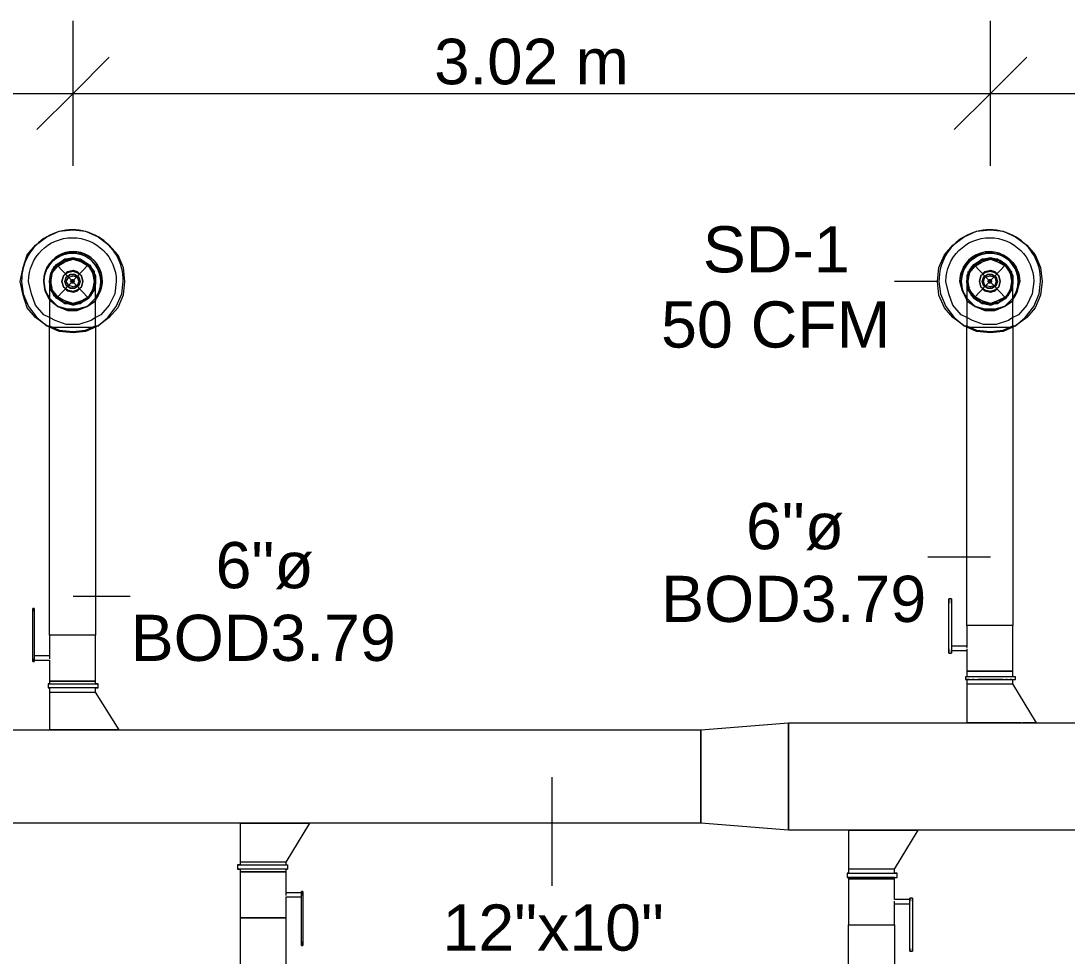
# Model space of a CAD drawing. Header units: metres. Extents: x -2 to 237, y -8 to 52.
# Drawn here: x 42.363 to 45.806, y 10.035 to 13.112 of the extents above; entities that cross this region are included whole.
import ezdxf

# ---------------------------------------------------------------- set-up
doc = ezdxf.new("R2010")
doc.units = ezdxf.units.M
doc.layers.add('HVAC - Ductos', color=5, linetype='Continuous', lineweight=0)
doc.layers.add('PDF4_Text', color=7, linetype='Continuous', lineweight=0)
doc.layers.add('PDF4_Geometry', color=7, linetype='Continuous', lineweight=0, true_color=0xaaaaaa)
doc.styles.add('PDF Helvetica', font='')
doc.styles.get('PDF Helvetica').set_extended_font_data('Helvetica')

msp = doc.modelspace()

# ---------------------------------------------------------------- linework, layer by layer
at = {"layer": 'HVAC - Ductos', "lineweight": 0}
for points in [[(42.5352, 12.635), (42.5352, 12.8733), (42.5352, 13.1116)], [(45.5545, 12.635), (45.5545, 12.8733), (45.5545, 13.1116)], [(42.6543, 12.9924), (42.5352, 12.8733), (42.4161, 12.7542)], [(45.6735, 12.9924), (45.5545, 12.8733), (45.4353, 12.7542)], [(42.2969, 12.8733), (45.5545, 12.8733), (47.0343, 12.8733), (49.9574, 12.8733), (52.5873, 12.8733)], [(42.4573, 12.2548), (42.4573, 12.2502), (42.4573, 12.2319), (42.4573, 12.1998), (42.4573, 12.1631), (42.4573, 12.1219), (42.4573, 12.1036), (42.4481, 12.1082), (42.4115, 12.1357), (42.3839, 12.1677), (42.3702, 12.2089), (42.3611, 12.2548), (42.3702, 12.3006), (42.3839, 12.3418), (42.4115, 12.3739), (42.4481, 12.4014), (42.4893, 12.4198), (42.5352, 12.4243), (42.5764, 12.4198), (42.6176, 12.4014), (42.6543, 12.3739), (42.6818, 12.3418), (42.7001, 12.3006), (42.7047, 12.2548), (42.7001, 12.2089), (42.6818, 12.1677), (42.6543, 12.1357), (42.6176, 12.1082), (42.6084, 12.1036), (42.6084, 12.1449), (42.6084, 12.1861), (42.6084, 12.2181), (42.6084, 12.2411), (42.6084, 12.2548)], [(45.4766, 12.2548), (45.4766, 12.2502), (45.4766, 12.2319), (45.4766, 12.1998), (45.4766, 12.1631), (45.4766, 12.1219), (45.4766, 12.1036), (45.4674, 12.1082), (45.4308, 12.1357), (45.4032, 12.1677), (45.3849, 12.2089), (45.3804, 12.2548), (45.3849, 12.3006), (45.4032, 12.3418), (45.4308, 12.3739), (45.4674, 12.4014), (45.5087, 12.4198), (45.5545, 12.4243), (45.5957, 12.4198), (45.6369, 12.4014), (45.6735, 12.3739), (45.7011, 12.3418), (45.7194, 12.3006), (45.724, 12.2548), (45.7194, 12.2089), (45.7011, 12.1677), (45.6735, 12.1357), (45.6369, 12.1082), (45.6278, 12.1036), (45.6278, 12.1449), (45.6278, 12.1861), (45.6278, 12.2181), (45.6278, 12.2411), (45.6278, 12.2548)], [(42.5672, 12.3235), (42.5856, 12.3097), (42.6039, 12.2869), (42.6039, 12.2823), (42.6084, 12.2548), (42.6039, 12.2823), (42.5856, 12.3097), (42.5626, 12.3235), (42.5352, 12.3327), (42.5031, 12.3235), (42.4802, 12.3097), (42.4619, 12.2823), (42.4573, 12.2548), (42.4619, 12.2823), (42.4664, 12.2869), (42.4802, 12.3052), (42.4985, 12.3189), (42.5123, 12.3281), (42.5352, 12.3281), (42.5535, 12.3281), (42.5718, 12.3189), (42.5535, 12.3281), (42.5352, 12.3327), (42.5581, 12.3281)], [(42.4573, 12.2502), (42.4573, 12.2548), (42.4619, 12.2731), (42.4664, 12.2915), (42.4802, 12.3097), (42.4939, 12.3189), (42.5123, 12.3281), (42.5352, 12.3327)], [(42.4664, 12.2869), (42.4619, 12.2823), (42.4664, 12.2869), (42.4664, 12.2915), (42.4802, 12.3097), (42.4939, 12.3189), (42.5031, 12.3235), (42.5077, 12.3281), (42.5031, 12.3235)], [(42.4664, 12.2869), (42.4802, 12.3097), (42.5031, 12.3235), (42.5077, 12.3235), (42.5352, 12.3281), (42.5581, 12.3235), (42.5626, 12.3235)], [(42.5077, 12.3281), (42.5306, 12.3327)], [(42.5581, 12.3235), (42.5535, 12.3281), (42.5352, 12.3327), (42.5123, 12.3281), (42.5077, 12.3235)], [(45.6278, 12.2502), (45.6278, 12.2548), (45.6232, 12.2365), (45.614, 12.2181), (45.6049, 12.2044), (45.6186, 12.2227), (45.6232, 12.2273), (45.6049, 12.1998), (45.5819, 12.1861), (45.5545, 12.1769), (45.5224, 12.1861), (45.4995, 12.1998), (45.4811, 12.2273), (45.4766, 12.2548), (45.4811, 12.2823), (45.4995, 12.3097), (45.5132, 12.3189), (45.5315, 12.3281), (45.5545, 12.3281), (45.5728, 12.3281), (45.5911, 12.3189), (45.5728, 12.3281), (45.5545, 12.3327), (45.5315, 12.3281), (45.5178, 12.3189), (45.4995, 12.3052), (45.4857, 12.2869), (45.4995, 12.3097), (45.5224, 12.3235), (45.4995, 12.3097), (45.4857, 12.2915), (45.4811, 12.2731), (45.4903, 12.2915), (45.4995, 12.3052)], [(45.5819, 12.1906), (45.6049, 12.2044), (45.5773, 12.1906), (45.5545, 12.1815), (45.5269, 12.1906), (45.5041, 12.2044), (45.4857, 12.2273), (45.4811, 12.2548), (45.4857, 12.2823), (45.5041, 12.3052), (45.5269, 12.3189), (45.5545, 12.3281), (45.5773, 12.3189), (45.6049, 12.3052), (45.6186, 12.2823), (45.6232, 12.2548), (45.6186, 12.2273), (45.6049, 12.2044), (45.5911, 12.1906), (45.5728, 12.1815), (45.5911, 12.1906), (45.6049, 12.1998), (45.6186, 12.2181), (45.6278, 12.2365), (45.6278, 12.2456)], [(45.4857, 12.2869), (45.4811, 12.2823), (45.4857, 12.2869), (45.4857, 12.2915), (45.4995, 12.3097), (45.5132, 12.3189), (45.5224, 12.3235), (45.5269, 12.3281), (45.5224, 12.3235)], [(45.5545, 12.3327), (45.5224, 12.3235), (45.5269, 12.3235), (45.5545, 12.3281), (45.5773, 12.3235), (45.5819, 12.3235), (45.5545, 12.3327), (45.5773, 12.3281)], [(45.5269, 12.3281), (45.5499, 12.3327)], [(45.5773, 12.3235), (45.5728, 12.3281), (45.5545, 12.3327), (45.5315, 12.3281), (45.5269, 12.3235)], [(42.4802, 12.3052), (42.471, 12.2915), (42.4619, 12.2731), (42.4619, 12.2548), (42.4619, 12.2365), (42.471, 12.2181), (42.4802, 12.2044), (42.4985, 12.1906), (42.5123, 12.1815), (42.5352, 12.1815), (42.5535, 12.1815), (42.5718, 12.1906), (42.5856, 12.2044), (42.5993, 12.2181), (42.5856, 12.1998), (42.6039, 12.2273), (42.6039, 12.2227)], [(42.4848, 12.3097), (42.5031, 12.3189)], [(42.5856, 12.3097), (42.5718, 12.3189), (42.5626, 12.3235)], [(42.5626, 12.3189), (42.5856, 12.3097), (42.5718, 12.3189), (42.5856, 12.3052)], [(42.5856, 12.3097), (42.5993, 12.2915), (42.6039, 12.2731), (42.6084, 12.2548), (42.6084, 12.2731), (42.5993, 12.2915), (42.5856, 12.3052), (42.5993, 12.2869)], [(42.5902, 12.3097), (42.5993, 12.2915), (42.6039, 12.2869), (42.6039, 12.2823), (42.6084, 12.2731), (42.6084, 12.2548), (42.6084, 12.2456)], [(45.5041, 12.3097), (45.5224, 12.3189)], [(45.5819, 12.3235), (45.6049, 12.3097), (45.6186, 12.2915), (45.6278, 12.2731), (45.6278, 12.2548), (45.6232, 12.2823), (45.6049, 12.3097)], [(45.6232, 12.2869), (45.6186, 12.2915), (45.6049, 12.3097), (45.5911, 12.3189), (45.5819, 12.3235)], [(45.5819, 12.3189), (45.6049, 12.3097), (45.5911, 12.3189), (45.6049, 12.3052)], [(45.6232, 12.2869), (45.6232, 12.2823), (45.6278, 12.2548), (45.6232, 12.2731), (45.614, 12.2915), (45.6049, 12.3052), (45.6186, 12.2869), (45.6049, 12.3097), (45.5865, 12.3235)], [(42.4619, 12.2823), (42.4619, 12.2731), (42.4573, 12.2548), (42.4573, 12.2456)], [(42.4664, 12.2319), (42.4619, 12.2548), (42.4664, 12.2777)], [(42.6039, 12.2869), (42.6039, 12.2823)], [(42.6039, 12.2777), (42.6084, 12.2548), (42.6039, 12.2319)], [(45.5224, 12.1906), (45.4995, 12.2044), (45.4857, 12.2227), (45.4811, 12.2273), (45.4766, 12.2548), (45.4811, 12.2823), (45.4811, 12.2869)], [(45.4811, 12.2823), (45.4766, 12.2731), (45.4766, 12.2548), (45.4766, 12.2456)], [(45.4857, 12.2319), (45.4766, 12.2548), (45.4857, 12.2777)], [(45.6232, 12.2823), (45.6186, 12.2869), (45.6232, 12.2823), (45.6278, 12.2731), (45.6278, 12.2548), (45.6278, 12.2456)], [(45.6232, 12.2777), (45.6278, 12.2548), (45.6232, 12.2319)], [(42.5031, 12.1906), (42.4802, 12.2044), (42.4664, 12.2227), (42.4619, 12.2273), (42.4573, 12.2548), (42.4619, 12.2273), (42.4802, 12.1998), (42.5031, 12.1861), (42.5352, 12.1769), (42.5535, 12.1815), (42.5718, 12.1906), (42.5856, 12.1998), (42.5626, 12.1861), (42.5352, 12.1769), (42.5123, 12.1815), (42.4939, 12.1906), (42.4802, 12.1998), (42.5031, 12.1861), (42.5077, 12.1815)], [(42.4573, 12.2456), (42.4619, 12.2365), (42.4664, 12.2181), (42.4802, 12.1998), (42.4619, 12.2273)], [(42.6039, 12.2273), (42.5856, 12.1998), (42.5626, 12.1861), (42.5352, 12.1769), (42.5031, 12.1861)], [(42.6084, 12.2502), (42.6084, 12.2548), (42.6039, 12.2365), (42.5993, 12.2181), (42.6084, 12.2365), (42.6084, 12.2456)], [(42.6084, 12.2548), (42.6039, 12.2273), (42.6084, 12.2548)], [(45.3804, 12.2548), (45.2383, 12.2548)], [(45.4766, 12.2502), (45.4766, 12.2548), (45.4811, 12.2365), (45.4903, 12.2181), (45.4995, 12.2044), (45.5178, 12.1906), (45.5315, 12.1815), (45.5545, 12.1815), (45.5728, 12.1815), (45.5545, 12.1769), (45.5819, 12.1861), (45.5773, 12.1815)], [(45.4766, 12.2456), (45.4766, 12.2365), (45.4857, 12.2181), (45.4995, 12.1998), (45.4811, 12.2273)], [(45.6232, 12.2273), (45.6049, 12.1998), (45.5819, 12.1861)], [(45.6278, 12.2548), (45.6232, 12.2273), (45.6278, 12.2548)], [(42.5993, 12.2227), (42.5856, 12.2044), (42.5626, 12.1906)], [(45.5269, 12.1815), (45.5224, 12.1861), (45.4995, 12.1998), (45.5132, 12.1906), (45.5315, 12.1815), (45.5545, 12.1769), (45.5224, 12.1861)], [(42.5581, 12.1861), (42.5352, 12.1815), (42.5077, 12.1861)], [(42.5672, 12.1861), (42.5626, 12.1861), (42.5581, 12.1815)], [(45.5773, 12.1861), (45.5545, 12.1815), (45.5269, 12.1861)], [(42.6084, 12.1357), (42.5948, 12.1265), (42.5535, 12.1127), (42.5123, 12.1127), (42.4756, 12.1265), (42.4573, 12.1357)], [(45.6278, 12.1357), (45.614, 12.1265), (45.5728, 12.1127), (45.5315, 12.1127), (45.4949, 12.1265), (45.4766, 12.1357)], [(42.4069, 11.1689), (42.4069, 11.0132), (42.4069, 11.0086), (42.4069, 11.004), (42.4069, 11.0086), (42.4069, 11.0132), (42.4069, 11.0086), (42.4573, 11.0086), (42.4573, 10.9398), (42.4619, 10.9398), (42.4664, 10.9398), (42.4802, 10.9398), (42.4939, 10.9398), (42.5123, 10.9398), (42.5352, 10.9398), (42.5535, 10.9398), (42.5718, 10.9398), (42.5856, 10.9398), (42.5993, 10.9398), (42.6084, 10.9398), (42.6084, 11.091), (42.5993, 11.091), (42.5856, 11.091), (42.5718, 11.091), (42.5535, 11.091), (42.5352, 11.091), (42.5123, 11.091), (42.4939, 11.091), (42.4802, 11.091), (42.4664, 11.091), (42.4619, 11.091), (42.4573, 11.091), (42.4573, 12.1036), (42.4619, 12.1036), (42.4664, 12.1036), (42.4802, 12.1036), (42.4939, 12.1036), (42.5123, 12.1036), (42.5352, 12.1036), (42.5535, 12.1036), (42.5718, 12.1036), (42.5856, 12.1036), (42.5993, 12.1036), (42.6084, 12.1036), (42.6084, 11.091), (42.5993, 11.091), (42.5856, 11.091), (42.5718, 11.091), (42.5535, 11.091), (42.5352, 11.091), (42.5123, 11.091), (42.4939, 11.091), (42.4802, 11.091), (42.4664, 11.091), (42.4619, 11.091), (42.4573, 11.091), (42.4573, 11.0223), (42.4069, 11.0223)], [(42.4573, 12.1082), (42.4893, 12.0944), (42.5352, 12.0898), (42.5764, 12.0944), (42.6084, 12.1082)], [(42.6084, 12.1036), (42.5764, 12.0898), (42.5352, 12.0852), (42.4893, 12.0898), (42.4573, 12.1036)], [(42.4573, 12.1036), (42.4619, 12.1036), (42.4664, 12.1036), (42.4802, 12.1036), (42.4939, 12.1036), (42.5123, 12.1036), (42.5352, 12.1036), (42.5535, 12.1036), (42.5718, 12.1036), (42.5856, 12.1036), (42.5993, 12.1036), (42.6084, 12.1036)], [(45.4262, 11.0453), (45.4262, 11.0407), (45.4766, 11.0407), (45.4766, 10.9719), (45.4811, 10.9719), (45.4857, 10.9719), (45.4995, 10.9719), (45.5132, 10.9719), (45.5315, 10.9719), (45.5545, 10.9719), (45.5728, 10.9719), (45.5911, 10.9719), (45.6049, 10.9719), (45.6186, 10.9719), (45.6278, 10.9719), (45.6278, 11.1231), (45.6186, 11.1231), (45.6049, 11.1231), (45.5911, 11.1231), (45.5728, 11.1231), (45.5545, 11.1231), (45.5315, 11.1231), (45.5132, 11.1231), (45.4995, 11.1231), (45.4857, 11.1231), (45.4811, 11.1231), (45.4766, 11.1231), (45.4766, 12.1036), (45.4811, 12.1036), (45.4857, 12.1036), (45.4995, 12.1036), (45.5132, 12.1036), (45.5315, 12.1036), (45.5545, 12.1036), (45.5728, 12.1036), (45.5911, 12.1036), (45.6049, 12.1036), (45.6186, 12.1036), (45.6278, 12.1036), (45.6278, 11.1231), (45.6186, 11.1231), (45.6049, 11.1231), (45.5911, 11.1231), (45.5728, 11.1231), (45.5545, 11.1231), (45.5315, 11.1231), (45.5132, 11.1231), (45.4995, 11.1231), (45.4857, 11.1231), (45.4811, 11.1231), (45.4766, 11.1231), (45.4766, 11.0544), (45.4262, 11.0544)], [(45.4766, 12.1082), (45.5087, 12.0944), (45.5545, 12.0898), (45.5957, 12.0944), (45.6278, 12.1082)], [(45.6278, 12.1036), (45.5957, 12.0898), (45.5545, 12.0852), (45.5087, 12.0898), (45.4766, 12.1036)], [(45.4766, 12.1036), (45.4811, 12.1036), (45.4857, 12.1036), (45.4995, 12.1036), (45.5132, 12.1036), (45.5315, 12.1036), (45.5545, 12.1036), (45.5728, 12.1036), (45.5911, 12.1036), (45.6049, 12.1036), (45.6186, 12.1036), (45.6278, 12.1036)], [(45.5545, 11.3476), (45.3483, 11.3476)], [(42.5352, 11.2193), (42.723, 11.2193)], [(45.4262, 11.2101), (45.417, 11.2101)], [(45.417, 11.0453), (45.417, 11.0407), (45.417, 11.0361), (45.417, 11.0315), (45.417, 11.0361), (45.417, 11.0407), (45.417, 11.0453), (45.417, 11.1964)], [(45.4262, 11.1964), (45.4262, 11.0453), (45.4262, 11.0407), (45.4262, 11.0361), (45.4262, 11.0315), (45.4262, 11.0361), (45.4262, 11.0407)], [(42.4069, 11.1781), (42.4023, 11.1781)], [(42.4023, 11.0132), (42.4023, 11.0086), (42.4023, 11.004), (42.4023, 11.0086), (42.4023, 11.0132), (42.4023, 11.1689)], [(45.4766, 11.0499), (45.4766, 11.0544), (45.4766, 11.0499)], [(45.4766, 11.0499), (45.4766, 11.0544), (45.4766, 11.0499)], [(42.4573, 11.0223), (42.4573, 11.0177), (42.4573, 11.0132)], [(45.417, 11.0315), (45.4262, 11.0315)], [(45.4766, 11.0453), (45.4766, 11.0407)], [(42.4023, 11.004), (42.4069, 11.004)], [(45.4766, 10.9444), (45.472, 10.9444), (45.4811, 10.9444), (45.4949, 10.9444), (45.5132, 10.9444), (45.5315, 10.9444), (45.5545, 10.9444), (45.5728, 10.9444), (45.5957, 10.9444), (45.6095, 10.9444), (45.6232, 10.9444), (45.6323, 10.9444), (45.6369, 10.9444), (45.6369, 10.9536), (45.6323, 10.9536)], [(45.6369, 10.9536), (45.6323, 10.9536), (45.6232, 10.9536), (45.6095, 10.9536), (45.5957, 10.9536), (45.5728, 10.9536), (45.5545, 10.9536), (45.5315, 10.9536), (45.5132, 10.9536), (45.4949, 10.9536), (45.4811, 10.9536), (45.472, 10.9536), (45.472, 10.9444)], [(45.6278, 10.9536), (45.6278, 10.9719), (45.6186, 10.9719), (45.6049, 10.9719), (45.5911, 10.9719), (45.5728, 10.9719), (45.5545, 10.9719), (45.5315, 10.9719), (45.5132, 10.9719), (45.4995, 10.9719), (45.4857, 10.9719), (45.4811, 10.9719), (45.4766, 10.9719), (45.4766, 10.9536)], [(42.4527, 10.9307), (42.4527, 10.917)], [(42.4573, 10.9307), (42.4527, 10.9307), (42.4619, 10.9307), (42.4756, 10.9307), (42.4939, 10.9307), (42.5123, 10.9307), (42.5352, 10.9307), (42.5535, 10.9307), (42.5764, 10.9307), (42.5902, 10.9307), (42.6039, 10.9307), (42.613, 10.9307), (42.6176, 10.9307)], [(42.6176, 10.917), (42.613, 10.917), (42.6039, 10.917), (42.5902, 10.917), (42.5764, 10.917), (42.5535, 10.917), (42.5352, 10.917), (42.5123, 10.917), (42.4939, 10.917), (42.4756, 10.917), (42.4619, 10.917), (42.4527, 10.917), (42.4573, 10.917)], [(42.4664, 10.917), (42.4619, 10.917), (42.4573, 10.917), (42.4573, 10.9032), (42.4619, 10.9032), (42.4664, 10.9032), (42.4802, 10.9032), (42.4939, 10.9032), (42.5123, 10.9032), (42.5352, 10.9032), (42.5535, 10.9032), (42.5718, 10.9032), (42.5856, 10.9032), (42.5993, 10.9032), (42.6084, 10.9032), (42.6084, 10.917), (42.613, 10.917), (42.6176, 10.917), (42.6176, 10.9307), (42.613, 10.9307), (42.6084, 10.9307)], [(42.4802, 10.917), (42.4756, 10.917)], [(42.5764, 10.917), (42.5718, 10.917), (42.5535, 10.917), (42.5352, 10.917), (42.5123, 10.917), (42.4939, 10.917)], [(42.5902, 10.917), (42.5856, 10.917)], [(42.6039, 10.917), (42.5993, 10.917)], [(45.4857, 10.9444), (45.4811, 10.9444), (45.4766, 10.9444), (45.4766, 10.9307), (45.4811, 10.9307), (45.4857, 10.9307), (45.4995, 10.9307), (45.5132, 10.9307), (45.5315, 10.9307), (45.5545, 10.9307), (45.5728, 10.9307), (45.5911, 10.9307), (45.6049, 10.9307), (45.6186, 10.9307), (45.6278, 10.9307), (45.6278, 10.9444), (45.6323, 10.9444), (45.6369, 10.9444)], [(45.4766, 10.9307), (45.4766, 10.8024), (45.4811, 10.8024), (45.4995, 10.8024), (45.5224, 10.8024), (45.5545, 10.8024), (45.6278, 10.8024), (45.6553, 10.8024), (45.6278, 10.8024), (45.5545, 10.8024), (45.5224, 10.8024), (45.4995, 10.8024), (45.4811, 10.8024), (45.4766, 10.8024)], [(45.4995, 10.9444), (45.4949, 10.9444)], [(45.5957, 10.9444), (45.5911, 10.9444), (45.5728, 10.9444), (45.5545, 10.9444), (45.5315, 10.9444), (45.5132, 10.9444)], [(45.5224, 10.9307), (45.5269, 10.9307)], [(45.5773, 10.9307), (45.5819, 10.9307)], [(45.6095, 10.9444), (45.6049, 10.9444)], [(45.6232, 10.9444), (45.6186, 10.9444)], [(45.7057, 10.8024), (45.6965, 10.8024), (45.6827, 10.8024), (45.6598, 10.8024), (45.6827, 10.8024), (45.6965, 10.8024), (45.7057, 10.8024), (45.6278, 10.9307)], [(42.4573, 10.9032), (42.4573, 10.7795), (42.4619, 10.7795), (42.4802, 10.7795), (42.5031, 10.7795), (42.5352, 10.7795), (42.6084, 10.7795), (42.6406, 10.7795), (42.6634, 10.7795), (42.6818, 10.7795), (42.6864, 10.7795), (42.6084, 10.9032)], [(42.5031, 10.9032), (42.5077, 10.9032)], [(42.5581, 10.9032), (42.5626, 10.9032), (42.5672, 10.9032)], [(42.6864, 10.7795), (42.6818, 10.7795), (42.6634, 10.7795), (42.6406, 10.7795), (42.6084, 10.7795), (42.5352, 10.7795), (42.5031, 10.7795), (42.4802, 10.7795), (42.4619, 10.7795), (42.4573, 10.7795)], [(44.6015, 10.7795), (44.8901, 10.8024)], [(44.6015, 10.4725), (44.6015, 10.7795)], [(44.8901, 10.8024), (44.8901, 10.4496)], [(44.1112, 10.6237), (44.1112, 10.2663)], [(43.2362, 10.3442), (43.314, 10.4725), (43.3049, 10.4725), (43.2911, 10.4725), (43.2636, 10.4725), (43.2362, 10.4725), (43.1582, 10.4725), (43.1308, 10.4725), (43.1079, 10.4725), (43.0895, 10.4725), (43.085, 10.4725), (43.085, 10.3442)], [(43.085, 10.4725), (43.0895, 10.4725), (43.1079, 10.4725), (43.1308, 10.4725), (43.1582, 10.4725), (43.2362, 10.4725), (43.2636, 10.4725), (43.2911, 10.4725), (43.3049, 10.4725), (43.314, 10.4725)], [(44.8901, 10.4496), (44.6015, 10.4725)], [(45.2383, 10.3214), (45.3162, 10.4496), (45.3116, 10.4496), (45.2933, 10.4496), (45.2704, 10.4496), (45.2383, 10.4496), (45.165, 10.4496), (45.1329, 10.4496), (45.1101, 10.4496), (45.0917, 10.4496), (45.0871, 10.4496), (45.0871, 10.3214)], [(45.0871, 10.4496), (45.0917, 10.4496), (45.1101, 10.4496), (45.1329, 10.4496), (45.165, 10.4496), (45.2383, 10.4496), (45.2704, 10.4496), (45.2933, 10.4496), (45.3116, 10.4496), (45.3162, 10.4496)], [(43.227, 10.3351), (43.2316, 10.3351), (43.2362, 10.3351), (43.2362, 10.3442), (43.2316, 10.3442), (43.227, 10.3442), (43.2132, 10.3442), (43.1995, 10.3442), (43.1812, 10.3442), (43.1582, 10.3442), (43.14, 10.3442), (43.1216, 10.3442), (43.1079, 10.3442), (43.0941, 10.3442), (43.085, 10.3442), (43.085, 10.3351), (43.0804, 10.3351), (43.0758, 10.3351), (43.0804, 10.3351), (43.0895, 10.3351), (43.1033, 10.3351), (43.117, 10.3351), (43.14, 10.3351), (43.1582, 10.3351), (43.1812, 10.3351), (43.1995, 10.3351), (43.2178, 10.3351), (43.2316, 10.3351), (43.2407, 10.3351)], [(43.2362, 10.3351), (43.2407, 10.3351), (43.2407, 10.3214), (43.2316, 10.3214), (43.2178, 10.3214), (43.1995, 10.3214), (43.1812, 10.3214), (43.1582, 10.3214), (43.14, 10.3214), (43.117, 10.3214), (43.1033, 10.3214), (43.0895, 10.3214), (43.0804, 10.3214), (43.0758, 10.3214), (43.0804, 10.3214), (43.085, 10.3214), (43.085, 10.3122), (43.0941, 10.3122), (43.1079, 10.3122), (43.1216, 10.3122), (43.14, 10.3122), (43.1582, 10.3122), (43.1812, 10.3122), (43.1995, 10.3122), (43.2132, 10.3122), (43.227, 10.3122), (43.2316, 10.3122), (43.2362, 10.3122), (43.2362, 10.3214), (43.2316, 10.3214), (43.227, 10.3214), (43.2132, 10.3214), (43.1995, 10.3214), (43.1812, 10.3214), (43.1582, 10.3214), (43.14, 10.3214), (43.1216, 10.3214), (43.1079, 10.3214), (43.0941, 10.3214), (43.0895, 10.3214)], [(43.0758, 10.3351), (43.0758, 10.3214)], [(43.0895, 10.3351), (43.0941, 10.3351)], [(43.1033, 10.3351), (43.1079, 10.3351)], [(43.117, 10.3351), (43.1216, 10.3351), (43.14, 10.3351), (43.1582, 10.3351), (43.1812, 10.3351), (43.1995, 10.3351)], [(43.1354, 10.3442), (43.1308, 10.3442), (43.1262, 10.3442)], [(43.1904, 10.3442), (43.1858, 10.3442)], [(43.2132, 10.3351), (43.2178, 10.3351)], [(43.2866, 10.2343), (43.2866, 10.2389), (43.2866, 10.2434), (43.2362, 10.2434), (43.2362, 10.3122), (43.2316, 10.3122), (43.227, 10.3122), (43.2132, 10.3122), (43.1995, 10.3122), (43.1812, 10.3122), (43.1582, 10.3122), (43.14, 10.3122), (43.1216, 10.3122), (43.1079, 10.3122), (43.0941, 10.3122), (43.085, 10.3122), (43.085, 10.1609), (43.0941, 10.1609), (43.1079, 10.1609), (43.1216, 10.1609), (43.14, 10.1609), (43.1582, 10.1609), (43.1812, 10.1609), (43.1995, 10.1609), (43.2132, 10.1609), (43.227, 10.1609), (43.2316, 10.1609), (43.2362, 10.1609), (43.2362, 10.2297), (43.2866, 10.2297)], [(43.2362, 10.3214), (43.2407, 10.3214)], [(45.0871, 10.3076), (45.0825, 10.3076), (45.0917, 10.3076), (45.1055, 10.3076), (45.1237, 10.3076), (45.1421, 10.3076), (45.165, 10.3076), (45.1834, 10.3076), (45.2062, 10.3076), (45.22, 10.3076), (45.2338, 10.3076), (45.2429, 10.3076), (45.2475, 10.3076), (45.2429, 10.3076), (45.2383, 10.3076), (45.2383, 10.3214), (45.2292, 10.3214), (45.2154, 10.3214), (45.2017, 10.3214), (45.1834, 10.3214), (45.165, 10.3214), (45.1421, 10.3214), (45.1237, 10.3214), (45.1101, 10.3214), (45.0963, 10.3214), (45.0917, 10.3214), (45.0871, 10.3214), (45.0871, 10.3076), (45.0917, 10.3076), (45.0963, 10.3076)], [(45.0825, 10.3076), (45.0825, 10.2938)], [(45.2887, 10.0602), (45.2887, 10.216), (45.2887, 10.2206), (45.2887, 10.2252), (45.2887, 10.2206), (45.2887, 10.216), (45.2887, 10.2206), (45.2383, 10.2206), (45.2383, 10.2893), (45.2292, 10.2893), (45.2154, 10.2893), (45.2017, 10.2893), (45.1834, 10.2893), (45.165, 10.2893), (45.1421, 10.2893), (45.1237, 10.2893), (45.1101, 10.2893), (45.0963, 10.2893), (45.0917, 10.2893), (45.0871, 10.2893), (45.0917, 10.2893), (45.0871, 10.2893), (45.0917, 10.2893), (45.0963, 10.2893), (45.1101, 10.2893), (45.1237, 10.2893), (45.1421, 10.2893), (45.165, 10.2893), (45.1834, 10.2893), (45.2017, 10.2893), (45.2154, 10.2893), (45.2292, 10.2893), (45.2383, 10.2893), (45.2383, 10.2938), (45.2292, 10.2938), (45.2154, 10.2938), (45.2017, 10.2938), (45.1834, 10.2938), (45.165, 10.2938), (45.1421, 10.2938), (45.1237, 10.2938), (45.1101, 10.2938), (45.0963, 10.2938), (45.0917, 10.2938), (45.0871, 10.2938), (45.0917, 10.2938), (45.0825, 10.2938), (45.0917, 10.2938), (45.1055, 10.2938), (45.1237, 10.2938), (45.1421, 10.2938), (45.165, 10.2938), (45.1834, 10.2938), (45.2062, 10.2938), (45.22, 10.2938), (45.2338, 10.2938), (45.2429, 10.2938), (45.2475, 10.2938), (45.2475, 10.3076)], [(45.1055, 10.3076), (45.1101, 10.3076)], [(45.1237, 10.3076), (45.1421, 10.3076), (45.165, 10.3076), (45.1834, 10.3076), (45.2017, 10.3076), (45.2062, 10.3076)], [(45.1375, 10.3214), (45.1329, 10.3214)], [(45.1971, 10.3214), (45.1925, 10.3214), (45.1879, 10.3214)], [(45.2154, 10.3076), (45.22, 10.3076)], [(45.2292, 10.3076), (45.2338, 10.3076)], [(45.0871, 10.2938), (45.0871, 10.2893), (45.0871, 10.1381), (45.0917, 10.1381), (45.0963, 10.1381), (45.1101, 10.1381), (45.1237, 10.1381), (45.1421, 10.1381), (45.165, 10.1381), (45.1834, 10.1381), (45.2017, 10.1381), (45.2154, 10.1381), (45.2292, 10.1381), (45.2383, 10.1381), (45.2383, 9.7303)], [(45.2383, 10.2938), (45.2429, 10.2938), (45.2475, 10.2938)], [(43.2362, 10.2343), (43.2362, 10.2389), (43.2362, 10.2434)], [(43.2911, 10.248), (43.2866, 10.248)], [(43.2866, 10.0831), (43.2866, 10.2343), (43.2866, 10.2389), (43.2866, 10.2434), (43.2866, 10.248), (43.2866, 10.2434), (43.2866, 10.2389)], [(43.2911, 10.2343), (43.2911, 10.2389), (43.2911, 10.2434), (43.2911, 10.248), (43.2911, 10.2434), (43.2911, 10.2389), (43.2911, 10.2343), (43.2911, 10.0831)], [(45.0871, 9.7303), (45.0871, 10.1381), (45.0917, 10.1381), (45.0963, 10.1381), (45.1101, 10.1381), (45.1237, 10.1381), (45.1421, 10.1381), (45.165, 10.1381), (45.1834, 10.1381), (45.2017, 10.1381), (45.2154, 10.1381), (45.2292, 10.1381), (45.2383, 10.1381), (45.2383, 10.2068), (45.2887, 10.2068)], [(45.2383, 10.2068), (45.2383, 10.2114), (45.2383, 10.216)], [(45.2979, 10.2252), (45.2887, 10.2252)], [(45.2979, 10.216), (45.2979, 10.2206), (45.2979, 10.2252), (45.2979, 10.2206), (45.2979, 10.216), (45.2979, 10.0602)], [(43.2362, 9.7303), (43.2362, 10.1609), (43.2316, 10.1609), (43.227, 10.1609), (43.2132, 10.1609), (43.1995, 10.1609), (43.1812, 10.1609), (43.1582, 10.1609), (43.14, 10.1609), (43.1216, 10.1609), (43.1079, 10.1609), (43.0941, 10.1609), (43.085, 10.1609), (43.085, 9.7303)], [(43.2866, 10.0693), (43.2911, 10.0693)], [(45.2887, 10.0511), (45.2979, 10.0511)]]:
    msp.add_lwpolyline(points, dxfattribs=at)
for points in [[(42.6084, 12.1082), (42.6176, 12.1082), (42.6497, 12.1357), (42.6772, 12.1723), (42.6955, 12.2135), (42.7001, 12.2548, 1.013813), (42.3657, 12.2548), (42.3702, 12.2135), (42.3885, 12.1723), (42.4161, 12.1357), (42.4481, 12.1082), (42.4573, 12.1082)], [(42.4573, 12.1357), (42.4389, 12.1449), (42.4115, 12.1769), (42.3977, 12.2135), (42.3885, 12.2548, -0.994113), (42.6772, 12.2548), (42.6726, 12.2135), (42.6543, 12.1769), (42.6268, 12.1449), (42.6084, 12.1357)], [(45.6278, 12.1082), (45.6369, 12.1082), (45.669, 12.1357), (45.6965, 12.1723), (45.7148, 12.2135), (45.7194, 12.2548, 1.013803), (45.3849, 12.2548), (45.3895, 12.2135), (45.4078, 12.1723), (45.4353, 12.1357), (45.4674, 12.1082), (45.4766, 12.1082)], [(45.4766, 12.1357), (45.4583, 12.1449), (45.4308, 12.1769), (45.417, 12.2135), (45.4078, 12.2548, -0.994109), (45.6965, 12.2548), (45.6919, 12.2135), (45.6735, 12.1769), (45.6461, 12.1449), (45.6278, 12.1357)]]:
    msp.add_lwpolyline(points, format="xyb", dxfattribs=at)
for points in [[(42.6084, 12.1952), (42.6222, 12.2227), (42.6314, 12.2548, 1.017952), (42.4389, 12.2548), (42.4435, 12.2227), (42.4573, 12.1998, -1.36866), (42.6268, 12.2548), (42.6222, 12.2227), (42.6084, 12.1998, 1.368681), (42.4389, 12.2548, -1.435128)], [(45.6507, 12.2548), (45.6415, 12.2227), (45.6278, 12.1952, 1.404541), (45.4537, 12.2548, -0.990097)], [(45.4583, 12.2548), (45.4628, 12.2227), (45.4766, 12.1998, -1.368681), (45.6461, 12.2548), (45.6415, 12.2227), (45.6278, 12.1998, 1.36855)]]:
    msp.add_lwpolyline(points, format="xyb", close=True, dxfattribs=at)
for points in [[(42.5352, 12.1815), (42.5077, 12.1906), (42.4848, 12.2044), (42.4664, 12.2273), (42.4619, 12.2548), (42.4664, 12.2823), (42.4848, 12.3052), (42.5077, 12.3189), (42.5352, 12.3281), (42.5626, 12.3189), (42.5856, 12.3052), (42.5993, 12.2823), (42.6039, 12.2548), (42.5993, 12.2273), (42.5856, 12.2044), (42.5626, 12.1906)], [(42.5672, 12.3235), (42.5626, 12.3235), (42.5581, 12.3281), (42.5626, 12.3235)], [(45.5865, 12.3235), (45.5819, 12.3235), (45.5773, 12.3281), (45.5819, 12.3235)], [(42.5031, 12.2731), (42.4985, 12.2548), (42.5031, 12.2731), (42.5168, 12.2869), (42.5352, 12.2915), (42.5489, 12.2869), (42.5626, 12.2731), (42.5672, 12.2548), (42.5626, 12.2731), (42.5489, 12.2823), (42.5352, 12.2869), (42.5168, 12.2823)], [(42.5123, 12.2685), (42.5077, 12.2548), (42.5123, 12.2685), (42.526, 12.2777), (42.5397, 12.2777), (42.5535, 12.2685), (42.5581, 12.2548), (42.5535, 12.2685), (42.5397, 12.2777), (42.526, 12.2777)], [(42.5489, 12.2411), (42.5352, 12.2365), (42.5214, 12.2411), (42.5123, 12.2548), (42.5214, 12.2685), (42.5352, 12.2731), (42.5489, 12.2685), (42.5535, 12.2548)], [(42.5306, 12.2593), (42.526, 12.2548), (42.5306, 12.2593), (42.5352, 12.2593), (42.5397, 12.2548), (42.5352, 12.2593)], [(45.4811, 12.2731), (45.4766, 12.2548)], [(45.5224, 12.2731), (45.5178, 12.2548), (45.5224, 12.2731), (45.5361, 12.2869), (45.5545, 12.2915), (45.5682, 12.2869), (45.5819, 12.2731), (45.5865, 12.2548), (45.5819, 12.2731), (45.5682, 12.2823), (45.5545, 12.2869), (45.5361, 12.2823)], [(45.5315, 12.2685), (45.5269, 12.2548), (45.5315, 12.2685), (45.5453, 12.2777), (45.5591, 12.2777), (45.5728, 12.2685), (45.5773, 12.2548), (45.5728, 12.2685), (45.5591, 12.2777), (45.5453, 12.2777)], [(45.5682, 12.2411), (45.5545, 12.2365), (45.5361, 12.2411), (45.5315, 12.2548), (45.5361, 12.2685), (45.5545, 12.2731), (45.5682, 12.2685), (45.5728, 12.2548)], [(45.5499, 12.2593), (45.5453, 12.2548), (45.5499, 12.2593), (45.5545, 12.2593), (45.5591, 12.2548), (45.5545, 12.2593)], [(42.4389, 12.2548), (42.4435, 12.2227), (42.4573, 12.1952), (42.4435, 12.2227)], [(42.5626, 12.2365), (42.5672, 12.2548), (42.5626, 12.2365), (42.5489, 12.2227), (42.5352, 12.2181), (42.5168, 12.2227), (42.5031, 12.2365), (42.4985, 12.2548), (42.5031, 12.2365), (42.5168, 12.2273), (42.5352, 12.2227), (42.5489, 12.2273)], [(42.5535, 12.2411), (42.5581, 12.2548), (42.5535, 12.2411), (42.5397, 12.2319), (42.526, 12.2319), (42.5123, 12.2411), (42.5077, 12.2548), (42.5123, 12.2411), (42.526, 12.2319), (42.5397, 12.2319)], [(42.5352, 12.2502), (42.5397, 12.2548), (42.5352, 12.2502), (42.5306, 12.2502), (42.526, 12.2548), (42.5306, 12.2502)], [(45.4537, 12.2548), (45.4628, 12.2227), (45.4766, 12.1952), (45.4628, 12.2227)], [(45.5819, 12.2365), (45.5865, 12.2548), (45.5819, 12.2365), (45.5682, 12.2227), (45.5545, 12.2181), (45.5361, 12.2227), (45.5224, 12.2365), (45.5178, 12.2548), (45.5224, 12.2365), (45.5361, 12.2273), (45.5545, 12.2227), (45.5682, 12.2273)], [(45.5728, 12.2411), (45.5773, 12.2548), (45.5728, 12.2411), (45.5591, 12.2319), (45.5453, 12.2319), (45.5315, 12.2411), (45.5269, 12.2548), (45.5315, 12.2411), (45.5453, 12.2319), (45.5591, 12.2319)], [(45.5545, 12.2502), (45.5591, 12.2548), (45.5545, 12.2502), (45.5499, 12.2502), (45.5453, 12.2548), (45.5499, 12.2502)], [(42.4619, 12.1952), (42.4848, 12.1723), (42.5168, 12.1631), (42.5489, 12.1631), (42.581, 12.1723), (42.6039, 12.1952), (42.6084, 12.1998), (42.6039, 12.1952), (42.581, 12.1723), (42.5489, 12.1631), (42.5168, 12.1631), (42.4848, 12.1723), (42.4619, 12.1952), (42.4573, 12.1998)], [(42.6084, 12.1906), (42.581, 12.1723), (42.5489, 12.1586), (42.5168, 12.1586), (42.4848, 12.1723), (42.4619, 12.1906), (42.4573, 12.1952), (42.4619, 12.1906), (42.4848, 12.1723), (42.5168, 12.1586), (42.5489, 12.1586), (42.581, 12.1723), (42.6084, 12.1906), (42.6084, 12.1952)], [(45.4811, 12.1952), (45.5041, 12.1723), (45.5361, 12.1631), (45.5682, 12.1631), (45.6003, 12.1723), (45.6232, 12.1952), (45.6278, 12.1998), (45.6232, 12.1952), (45.6003, 12.1723), (45.5682, 12.1631), (45.5361, 12.1631), (45.5041, 12.1723), (45.4811, 12.1952), (45.4766, 12.1998)], [(45.6278, 12.1906), (45.6003, 12.1723), (45.5682, 12.1586), (45.5361, 12.1586), (45.5041, 12.1723), (45.4766, 12.1906), (45.4766, 12.1952), (45.4766, 12.1906), (45.5041, 12.1723), (45.5361, 12.1586), (45.5682, 12.1586), (45.6003, 12.1723), (45.6278, 12.1906), (45.6278, 12.1952)], [(45.417, 11.1964), (45.417, 11.201), (45.417, 11.2056), (45.417, 11.2101), (45.417, 11.2056), (45.417, 11.201)], [(45.4262, 11.1964), (45.4262, 11.201), (45.4262, 11.2056), (45.4262, 11.2101), (45.4262, 11.2056), (45.4262, 11.201)], [(42.4023, 11.1689), (42.4023, 11.1735), (42.4023, 11.1781), (42.4023, 11.1735)], [(42.4069, 11.1689), (42.4069, 11.1735), (42.4069, 11.1781), (42.4069, 11.1735)], [(46.8602, 10.4496), (46.8602, 10.9536), (46.7045, 10.8024), (46.7045, 10.4496), (44.8901, 10.4496), (44.8901, 10.8024), (46.7045, 10.8024), (46.7045, 10.4496)], [(42.4573, 10.9307), (42.4619, 10.9307), (42.4664, 10.9307), (42.4802, 10.9307), (42.4939, 10.9307), (42.5123, 10.9307), (42.5352, 10.9307), (42.5535, 10.9307), (42.5718, 10.9307), (42.5856, 10.9307), (42.5993, 10.9307), (42.6084, 10.9307), (42.6084, 10.9398), (42.5993, 10.9398), (42.5856, 10.9398), (42.5718, 10.9398), (42.5535, 10.9398), (42.5352, 10.9398), (42.5123, 10.9398), (42.4939, 10.9398), (42.4802, 10.9398), (42.4664, 10.9398), (42.4619, 10.9398), (42.4573, 10.9398)], [(44.6015, 10.4725), (42.1045, 10.4725), (42.1045, 10.7795), (44.6015, 10.7795)], [(43.2866, 10.0831), (43.2866, 10.0785), (43.2866, 10.0739), (43.2866, 10.0693), (43.2866, 10.0739), (43.2866, 10.0785)], [(43.2911, 10.0831), (43.2911, 10.0785), (43.2911, 10.0739), (43.2911, 10.0693), (43.2911, 10.0739), (43.2911, 10.0785)], [(45.2887, 10.0602), (45.2887, 10.0556), (45.2887, 10.0511), (45.2887, 10.0556)], [(45.2979, 10.0602), (45.2979, 10.0556), (45.2979, 10.0511), (45.2979, 10.0556)]]:
    msp.add_lwpolyline(points, close=True, dxfattribs=at)
at = {"layer": 'PDF4_Geometry', "color": 8, "lineweight": 0, "true_color": 0x808080}
for points in [[(42.5948, 12.3006), (42.5581, 12.3281), (42.5077, 12.3281), (42.471, 12.3006), (42.4573, 12.2548), (42.471, 12.2089), (42.5077, 12.1815), (42.5581, 12.1815), (42.5948, 12.2089), (42.6084, 12.2548)], [(45.614, 12.3006), (45.5773, 12.3281), (45.5269, 12.3281), (45.4903, 12.3006), (45.4766, 12.2548), (45.4903, 12.2089), (45.5269, 12.1815), (45.5773, 12.1815), (45.614, 12.2089), (45.6278, 12.2548)]]:
    msp.add_lwpolyline(points, close=True, dxfattribs=at)
for points in [[(42.4802, 12.3097), (42.5856, 12.1998)], [(42.5856, 12.3097), (42.4802, 12.1998)], [(45.4995, 12.3097), (45.6049, 12.1998)], [(45.6049, 12.3097), (45.4995, 12.1998)]]:
    msp.add_lwpolyline(points, dxfattribs=at)

# ---------------------------------------------------------------- texts
at = {"layer": 'PDF4_Text', "lineweight": 0, "attachment_point": 4, "style": 'PDF Helvetica'}
for s, insert, char_height in [('3.02 m', (43.7233, 12.977), 0.15002), ('SD-1', (44.6076, 12.3592), 0.1519), ('50 CFM', (44.4702, 12.1118), 0.1519), ('6"ø', (44.7497, 11.4474), 0.1519), ('6"ø', (43.004, 11.3191), 0.1519), ('BOD3.79', (44.4702, 11.2091), 0.1519), ('BOD3.79', (42.7245, 11.0809), 0.1519), ('12"x10"', (43.7508, 10.1278), 0.1519)]:
    msp.add_mtext(s, dxfattribs=dict(at, insert=insert, char_height=char_height))

doc.saveas('drawing.dxf')
